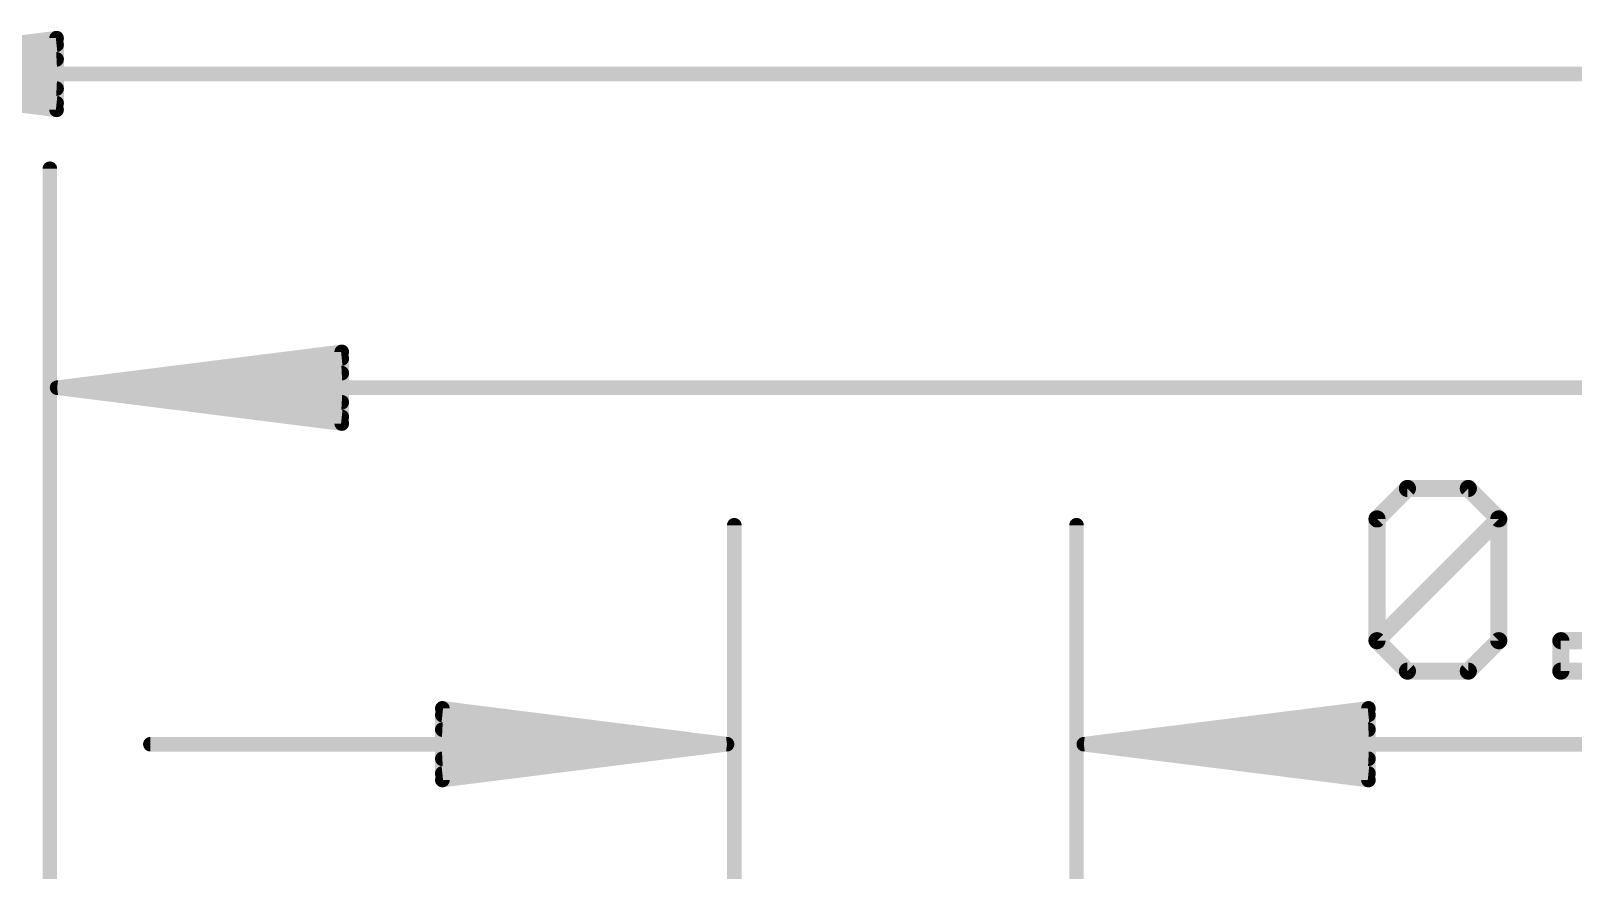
# Model space of a CAD drawing. Extents: x -6 to 62.2, y -4.9 to 32.6.
# Drawn here: x 2.37 to 16.11, y 23.14 to 30.61 of the extents above; entities that cross this region are included whole.
import ezdxf

# ---------------------------------------------------------------- set-up
doc = ezdxf.new("R2010")
doc.units = 0
doc.layers.add('47', color=253, linetype='CONTINUOUS')

msp = doc.modelspace()

# ---------------------------------------------------------------- linework, layer by layer
at = {"layer": '47'}
for points, const_width in [([(0.065, 30.226), (2.6, 30.5452)], 0.13), ([(0.065, 30.226), (2.6, 30.486)], 0.13), ([(2.6, 30.5452), (2.6, 29.9068)], 0.13), ([(0.065, 30.226), (2.6, 30.356)], 0.13), ([(0.065, 30.226), (50.735, 30.226)], 0.13), ([(2.6, 29.9068), (0.065, 30.226)], 0.13), ([(2.6, 30.096), (0.065, 30.226)], 0.13), ([(2.6, 29.966), (0.065, 30.226)], 0.13), ([(2.54, 20.32), (2.54, 29.382)], 0.13), ([(2.605, 27.432), (5.14, 27.7512)], 0.13), ([(2.605, 27.432), (5.14, 27.692)], 0.13), ([(5.14, 27.7512), (5.14, 27.1128)], 0.13), ([(2.605, 27.432), (5.14, 27.562)], 0.13), ([(2.605, 27.432), (48.068, 27.432)], 0.13), ([(5.14, 27.1128), (2.605, 27.432)], 0.13), ([(5.14, 27.302), (2.605, 27.432)], 0.13), ([(5.14, 27.172), (2.605, 27.432)], 0.13), ([(14.3602, 26.2635), (14.6314, 26.5347)], 0.1524), ([(14.6314, 26.5347), (15.1737, 26.5347)], 0.1524), ([(15.1737, 26.5347), (15.4449, 26.2635)], 0.1524), ([(8.636, 19.05), (8.636, 26.207)], 0.13), ([(11.684, 18.796), (11.684, 26.207)], 0.13), ([(14.3602, 25.1789), (14.3602, 26.2635)], 0.1524), ([(14.3602, 25.1789), (15.4449, 26.2635)], 0.1524), ([(15.4449, 26.2635), (15.4449, 25.1789)], 0.1524), ([(14.6314, 24.9077), (14.3602, 25.1789)], 0.1524), ([(15.4449, 25.1789), (15.1737, 24.9077)], 0.1524), ([(15.9974, 24.9077), (15.9974, 25.1789)], 0.1524), ([(15.9974, 25.1789), (16.2685, 25.1789)], 0.1524), ([(15.1737, 24.9077), (14.6314, 24.9077)], 0.1524), ([(16.2685, 24.9077), (15.9974, 24.9077)], 0.1524), ([(8.571, 24.257), (6.036, 24.5762)], 0.13), ([(6.036, 24.5762), (6.036, 23.9378)], 0.13), ([(11.749, 24.257), (14.284, 24.5762)], 0.13), ([(14.284, 24.5762), (14.284, 23.9378)], 0.13), ([(8.571, 24.257), (6.036, 24.517)], 0.13), ([(8.571, 24.257), (6.036, 24.387)], 0.13), ([(11.749, 24.257), (14.284, 24.517)], 0.13), ([(11.749, 24.257), (14.284, 24.387)], 0.13), ([(8.571, 24.257), (3.436, 24.257)], 0.13), ([(6.036, 23.9378), (8.571, 24.257)], 0.13), ([(6.036, 24.127), (8.571, 24.257)], 0.13), ([(6.036, 23.997), (8.571, 24.257)], 0.13), ([(11.749, 24.257), (19.2468, 24.257)], 0.13), ([(14.284, 23.9378), (11.749, 24.257)], 0.13), ([(14.284, 24.127), (11.749, 24.257)], 0.13), ([(14.284, 23.997), (11.749, 24.257)], 0.13)]:
    msp.add_lwpolyline(points, dxfattribs=dict(at, const_width=const_width))
for points, const_width in [([(2.6325, 30.5452, 1), (2.5675, 30.5452)], 0.065), ([(2.6041, 30.513, 1), (2.5959, 30.5775)], 0.065), ([(2.6033, 30.4537, 1), (2.5967, 30.5183)], 0.065), ([(2.6017, 30.3235, 1), (2.5983, 30.3885)], 0.065), ([(2.5983, 30.0635, 1), (2.6017, 30.1285)], 0.065), ([(2.5959, 29.8745, 1), (2.6041, 29.939)], 0.065), ([(2.5967, 29.9337, 1), (2.6033, 29.9983)], 0.065), ([(2.5675, 29.9068, 1), (2.6325, 29.9068)], 0.065), ([(2.5725, 29.382, 1), (2.5075, 29.382)], 0.065), ([(5.1725, 27.7512, 1), (5.1075, 27.7512)], 0.065), ([(5.1441, 27.719, 1), (5.1359, 27.7835)], 0.065), ([(5.1433, 27.6597, 1), (5.1367, 27.7243)], 0.065), ([(5.1417, 27.5295, 1), (5.1383, 27.5945)], 0.065), ([(2.605, 27.4645, 1), (2.605, 27.3995)], 0.065), ([(2.6091, 27.4642, 1), (2.6009, 27.3998)], 0.065), ([(2.6033, 27.4645, 1), (2.6067, 27.3995)], 0.065), ([(2.6067, 27.4645, 1), (2.6033, 27.3995)], 0.065), ([(2.6083, 27.4643, 1), (2.6017, 27.3997)], 0.065), ([(2.6017, 27.4643, 1), (2.6083, 27.3997)], 0.065), ([(2.6009, 27.4642, 1), (2.6091, 27.3998)], 0.065), ([(5.1383, 27.2695, 1), (5.1417, 27.3345)], 0.065), ([(5.1367, 27.1397, 1), (5.1433, 27.2043)], 0.065), ([(5.1075, 27.1128, 1), (5.1725, 27.1128)], 0.065), ([(5.1359, 27.0805, 1), (5.1441, 27.145)], 0.065), ([(14.6314, 26.5728, 1), (14.6314, 26.4966)], 0.0762), ([(14.6583, 26.5077, 1), (14.6044, 26.5616)], 0.0762), ([(15.2006, 26.5616, 1), (15.1468, 26.5077)], 0.0762), ([(15.1737, 26.4966, 1), (15.1737, 26.5728)], 0.0762), ([(8.6685, 26.207, 1), (8.6035, 26.207)], 0.065), ([(11.7165, 26.207, 1), (11.6515, 26.207)], 0.065), ([(14.3983, 26.2635, 1), (14.3221, 26.2635)], 0.0762), ([(14.3333, 26.2905, 1), (14.3871, 26.2366)], 0.0762), ([(15.483, 26.2635, 1), (15.4068, 26.2635)], 0.0762), ([(15.4718, 26.2366, 1), (15.4179, 26.2905)], 0.0762), ([(15.4179, 26.2366, 1), (15.4718, 26.2905)], 0.0762), ([(14.3871, 25.2058, 1), (14.3333, 25.1519)], 0.0762), ([(14.3333, 25.2058, 1), (14.3871, 25.1519)], 0.0762), ([(14.3221, 25.1789, 1), (14.3983, 25.1789)], 0.0762), ([(15.4068, 25.1789, 1), (15.483, 25.1789)], 0.0762), ([(15.4718, 25.1519, 1), (15.4179, 25.2058)], 0.0762), ([(16.0355, 25.1789, 1), (15.9593, 25.1789)], 0.0762), ([(15.9974, 25.217, 1), (15.9974, 25.1408)], 0.0762), ([(14.6314, 24.9458, 1), (14.6314, 24.8696)], 0.0762), ([(14.6044, 24.8808, 1), (14.6583, 24.9346)], 0.0762), ([(15.1468, 24.9346, 1), (15.2006, 24.8808)], 0.0762), ([(15.1737, 24.8696, 1), (15.1737, 24.9458)], 0.0762), ([(15.9974, 24.9458, 1), (15.9974, 24.8696)], 0.0762), ([(15.9593, 24.9077, 1), (16.0355, 24.9077)], 0.0762), ([(6.0401, 24.6085, 1), (6.0319, 24.544)], 0.065), ([(6.0685, 24.5762, 1), (6.0035, 24.5762)], 0.065), ([(14.3165, 24.5762, 1), (14.2515, 24.5762)], 0.065), ([(14.2881, 24.544, 1), (14.2799, 24.6085)], 0.065), ([(6.0393, 24.5493, 1), (6.0327, 24.4847)], 0.065), ([(6.0377, 24.4195, 1), (6.0343, 24.3545)], 0.065), ([(14.2873, 24.4847, 1), (14.2807, 24.5493)], 0.065), ([(14.2857, 24.3545, 1), (14.2823, 24.4195)], 0.065), ([(3.436, 24.2895, 1), (3.436, 24.2245)], 0.065), ([(8.5751, 24.2248, 1), (8.5669, 24.2892)], 0.065), ([(8.5669, 24.2248, 1), (8.5751, 24.2892)], 0.065), ([(8.5743, 24.2247, 1), (8.5677, 24.2893)], 0.065), ([(8.5677, 24.2247, 1), (8.5743, 24.2893)], 0.065), ([(8.5693, 24.2245, 1), (8.5727, 24.2895)], 0.065), ([(8.5727, 24.2245, 1), (8.5693, 24.2895)], 0.065), ([(8.571, 24.2245, 1), (8.571, 24.2895)], 0.065), ([(11.749, 24.2895, 1), (11.749, 24.2245)], 0.065), ([(11.7531, 24.2892, 1), (11.7449, 24.2248)], 0.065), ([(11.7473, 24.2895, 1), (11.7507, 24.2245)], 0.065), ([(11.7507, 24.2895, 1), (11.7473, 24.2245)], 0.065), ([(11.7523, 24.2893, 1), (11.7457, 24.2247)], 0.065), ([(11.7457, 24.2893, 1), (11.7523, 24.2247)], 0.065), ([(11.7449, 24.2892, 1), (11.7531, 24.2248)], 0.065), ([(6.0343, 24.1595, 1), (6.0377, 24.0945)], 0.065), ([(14.2823, 24.0945, 1), (14.2857, 24.1595)], 0.065), ([(6.0327, 24.0293, 1), (6.0393, 23.9647)], 0.065), ([(14.2807, 23.9647, 1), (14.2873, 24.0293)], 0.065), ([(6.0319, 23.97, 1), (6.0401, 23.9055)], 0.065), ([(6.0035, 23.9378, 1), (6.0685, 23.9378)], 0.065), ([(14.2515, 23.9378, 1), (14.3165, 23.9378)], 0.065), ([(14.2799, 23.9055, 1), (14.2881, 23.97)], 0.065)]:
    msp.add_lwpolyline(points, format="xyb", dxfattribs=dict(at, const_width=const_width))

doc.saveas('drawing.dxf')
